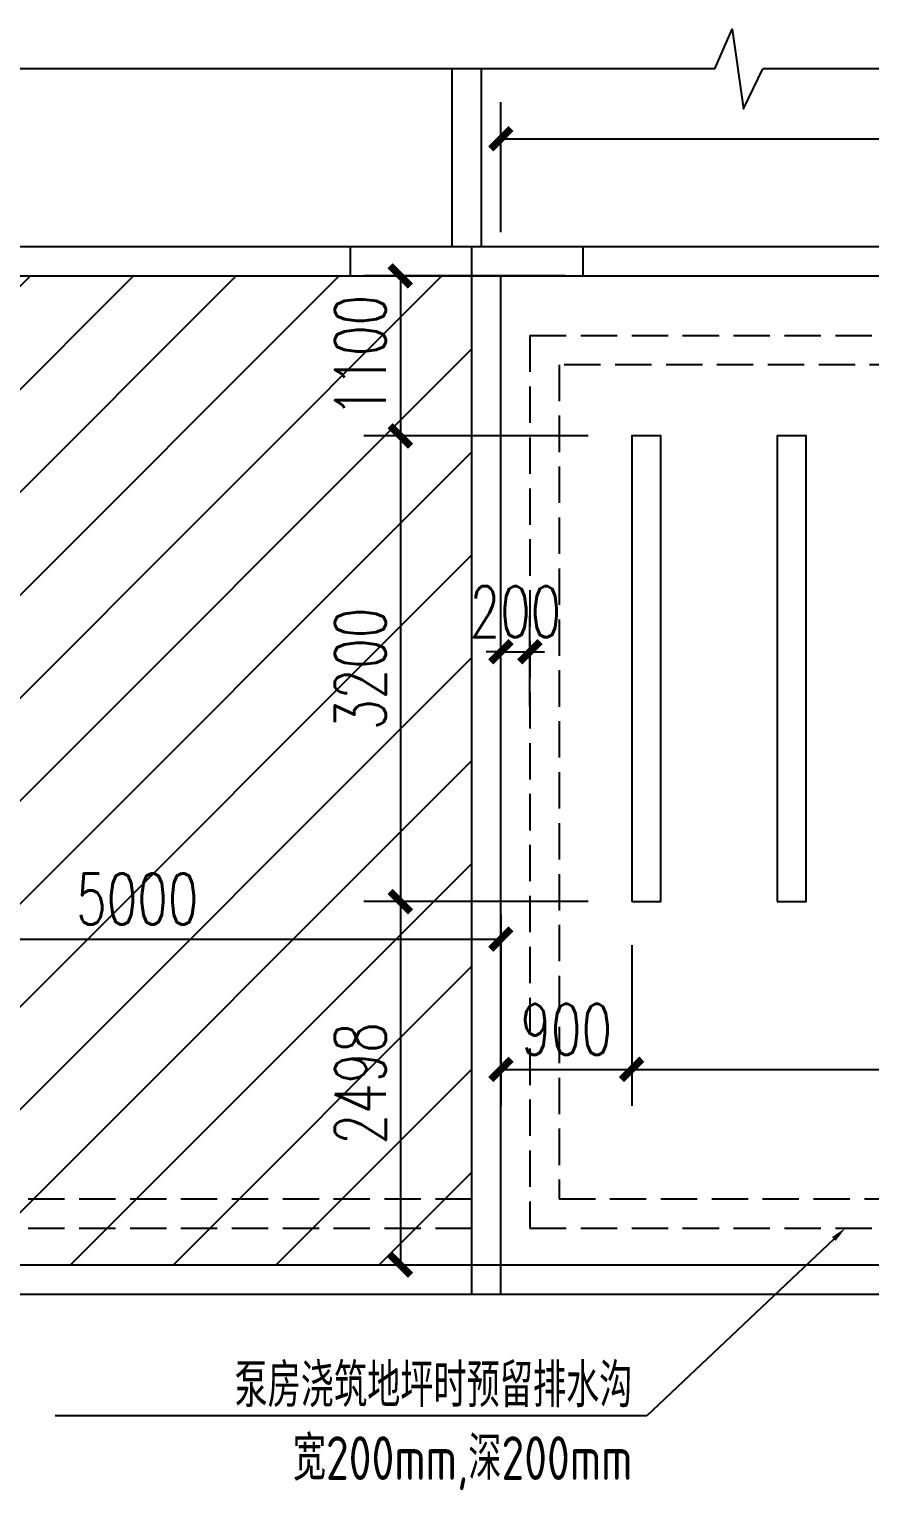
# Model space of a CAD drawing. Header units: millimetres. Extents: x 10779125 to 11142123, y -372083 to -144871.
# Drawn here: x 11048171 to 11053951, y -337402 to -327338 of the extents above; entities that cross this region are included whole.
import ezdxf
from ezdxf import colors
from ezdxf.entities.mleader import LeaderData, LeaderLine
from ezdxf.math import Vec2, Vec3

# ---------------------------------------------------------------- set-up
doc = ezdxf.new("R2010")
doc.units = ezdxf.units.MM
doc.header["$LTSCALE"] = 1000
doc.header["$MEASUREMENT"] = 0
doc.header["$PDSIZE"] = -1
doc.linetypes.add('DASH', pattern=[0.35, 0.25, -0.1])
doc.layers.get('0').update_dxf_attribs({"color": 255, "linetype": 'CONTINUOUS'})
doc.layers.get('Defpoints').update_dxf_attribs({"linetype": 'CONTINUOUS'})
doc.layers.add('4标注层', color=4, linetype='CONTINUOUS')
doc.layers.add('8', color=8, linetype='CONTINUOUS')
doc.layers.add('_0', color=7, linetype='CONTINUOUS', lineweight=80)
doc.styles.add('_HZTXT', font='tssdeng.shx', dxfattribs={"width": 0.8, "bigfont": 'tssdchn.shx'})
doc.styles.add('DIM_FONT', font='SIMPLEX', dxfattribs={"width": 0.7, "bigfont": 'GBCBIG'})
doc.dimstyles.new('_TCH_ARCH&&100', dxfattribs={"dimtxt": 350, "dimasz": 100, "dimexe": 250, "dimexo": 300, "dimgap": 100, "dimtad": 1, "dimdec": 0, "dimzin": 0, "dimdsep": 46, "dimtxsty": 'DIM_FONT', "dimblk": 'ARCHTICK', "dimcen": 0.09, "dimclrt": 7, "dimazin": 2, "dimtfac": 1, "dimtdec": 0, "dimtix": 1, "dimtmove": 2, "dimatfit": 3, "dimfxl": 0, "dimtolj": 1, "dimtzin": 0, "dimarcsym": 0})

# ---------------------------------------------------------------- blocks, each defined once
blk = doc.blocks.new('bf211016')
at = {"layer": '8', "color": 8}
for p, q in [((-11134.3, 7398.2, 0), (-11134.3, 8621.6, 0)), ((-10934.3, 7398.2, 0), (-10934.3, 8621.6, 0)), ((-1284.3, 7398.2, 0), (-16000, 7398.2, 0)), ((-11134.3, 7398.2, 0), (-11834.3, 7398.2, 0)), ((-11834.3, 7198.2, 0), (-11834.3, 7398.2, 0)), ((-11000, 200, 0), (-11000, 7398.2, 0)), ((-10234.3, 7398.2, 0), (-10934.3, 7398.2, 0)), ((-10234.3, 7198.2, 0), (-10234.3, 7398.2, 0)), ((-15800, 7198.2, 0), (-1284.3, 7198.2, 0)), ((-11834.3, 7198.2, 0), (-11634.3, 7198.2, 0)), ((-10934.3, 7198.2, 0), (-11634.3, 7198.2, 0)), ((-10434.3, 7198.2, 0), (-10934.3, 7198.2, 0)), ((-10800, 200, 0), (-10800, 7198.2, 0)), ((-10434.3, 7198.2, 0), (-10234.3, 7198.2, 0)), ((-10448.4, 400, 0), (-15800, 400, 0)), ((-1576.8, 400, 0), (-10448.4, 400, 0)), ((-15800, 200, 0), (-10448.4, 200, 0)), ((-10448.4, 200, 0), (-1576.8, 200, 0))]:
    blk.add_line(p, q, dxfattribs=at)
at = {"layer": '8', "color": 8, "linetype": 'DASH'}
for p, q in [((-10600, 6787.7, 0), (14385.7, 6787.7, 0)), ((-10600, 6787.7, 0), (-10600, 655, 0)), ((-15800, 855, 0), (-11000, 855, 0)), ((-15800, 655, 0), (-11000, 655, 0)), ((-10600, 655, 0), (1100, 655, 0))]:
    blk.add_line(p, q, dxfattribs=at)
at = {"layer": '8', "color": 8, "elevation": 0}
for points in [[(-9328, 8621.6), (-9210.1, 8892.8), (-9130.5, 8346.6), (-8998, 8621.6)], [(-9328, 8621.6), (-17018.1, 8621.6)], [(299, 8621.6), (-8998, 8621.6)]]:
    blk.add_lwpolyline(points, dxfattribs=at)
at = {"layer": '8', "color": 8, "linetype": 'DASH', "elevation": 0}
blk.add_lwpolyline([(14385.7, 6587.7), (-10400, 6587.7), (-10400, 855), (6185.7, 855), (6185.7, 655), (1319.7, 655), (1319.7, 0)], dxfattribs=at)
blk = doc.blocks.new('*U235')
at = {"layer": '_0', "color": 6, "lineweight": -2}
blk.add_lwpolyline([(-100, -1600), (100, -1600), (100, 1600), (-100, 1600)], close=True, dxfattribs=at)
blk = doc.blocks.new('*U236')
at = {"layer": '_0', "color": 0, "linetype": 'ByBlock', "lineweight": -2, "transparency": 16777216}
for p in [(0, 0), (1000, 0), (2000, 0), (3000, 0), (4000, 0)]:
    blk.add_blockref('*U235', p, dxfattribs=at)
blk = doc.blocks.new('_ArchTick')
at = {"const_width": 0.5}
blk.add_lwpolyline([(-0.7, -0.7), (0.7, 0.7)], dxfattribs=at)
blk = doc.blocks.new('*D240')
at = {"layer": '_0', "color": 0, "lineweight": -2, "transparency": 16777216}
for p, q in [((11046414, -333422), (11046414, -333840)), ((11051414, -333422), (11051414, -333840)), ((11046414, -333590), (11051414, -333590))]:
    blk.add_line(p, q, dxfattribs=at)
at = {"layer": 'Defpoints', "color": 0, "lineweight": -2, "transparency": 16777216}
for p in [(11046414, -333122, 0), (11051414, -333122, 0), (11051414, -333590)]:
    blk.add_point(p, dxfattribs=at)
at = {"layer": '_0', "color": 0, "lineweight": -2, "transparency": 16777216, "xscale": 100, "yscale": 100, "zscale": 100, "rotation": 180}
blk.add_blockref('_ArchTick', (11046414, -333590), dxfattribs=at)
at = {"layer": '_0', "color": 0, "lineweight": -2, "transparency": 16777216, "xscale": 100, "yscale": 100, "zscale": 100}
blk.add_blockref('_ArchTick', (11051414, -333590), dxfattribs=at)
at = {"layer": '_0', "color": 7, "lineweight": -2, "transparency": 16777216, "insert": (11048914, -333315), "char_height": 350, "attachment_point": 5, "style": 'DIM_FONT'}
blk.add_mtext('\\A1;5000', dxfattribs=at)
blk = doc.blocks.new('*D241')
at = {"layer": '4标注层', "color": 0, "lineweight": -2, "transparency": 16777216}
for p, q in [((11052314, -333633), (11052314, -334736)), ((11051414, -333722), (11051414, -334736)), ((11051414, -334486), (11052314, -334486))]:
    blk.add_line(p, q, dxfattribs=at)
at = {"layer": 'Defpoints', "color": 0, "lineweight": -2, "transparency": 16777216}
for p in [(11052314, -333333, 0), (11051414, -333422), (11052314, -334486)]:
    blk.add_point(p, dxfattribs=at)
at = {"layer": '4标注层', "color": 0, "lineweight": -2, "transparency": 16777216, "xscale": 100, "yscale": 100, "zscale": 100, "rotation": 180}
blk.add_blockref('_ArchTick', (11051414, -334486), dxfattribs=at)
at = {"layer": '4标注层', "color": 0, "lineweight": -2, "transparency": 16777216, "xscale": 100, "yscale": 100, "zscale": 100}
blk.add_blockref('_ArchTick', (11052314, -334486), dxfattribs=at)
at = {"layer": '4标注层', "color": 7, "lineweight": -2, "transparency": 16777216, "insert": (11051864, -334211), "char_height": 350, "attachment_point": 5, "style": 'DIM_FONT'}
blk.add_mtext('\\A1;900', dxfattribs=at)
blk = doc.blocks.new('*D242')
at = {"layer": '4标注层', "color": 0, "lineweight": -2, "transparency": 16777216}
for p, q in [((11052314, -333633), (11052314, -334736)), ((11060014, -333633), (11060014, -334736)), ((11052314, -334486), (11060014, -334486))]:
    blk.add_line(p, q, dxfattribs=at)
at = {"layer": 'Defpoints', "color": 0, "lineweight": -2, "transparency": 16777216}
for p in [(11052314, -333333, 0), (11060014, -333333, 0), (11060014, -334486)]:
    blk.add_point(p, dxfattribs=at)
at = {"layer": '4标注层', "color": 0, "lineweight": -2, "transparency": 16777216, "xscale": 100, "yscale": 100, "zscale": 100, "rotation": 180}
blk.add_blockref('_ArchTick', (11052314, -334486), dxfattribs=at)
at = {"layer": '4标注层', "color": 0, "lineweight": -2, "transparency": 16777216, "xscale": 100, "yscale": 100, "zscale": 100}
blk.add_blockref('_ArchTick', (11060014, -334486), dxfattribs=at)
at = {"layer": '4标注层', "color": 7, "lineweight": -2, "transparency": 16777216, "insert": (11056164, -334211), "char_height": 350, "attachment_point": 5, "style": 'DIM_FONT'}
blk.add_mtext('\\A1;7700', dxfattribs=at)
blk = doc.blocks.new('*D249')
at = {"layer": '4标注层', "color": 0, "lineweight": -2, "transparency": 16777216}
for p, q in [((11051856, -329033), (11050473, -329033)), ((11050723, -329033), (11050723, -330133)), ((11052014, -330133), (11050473, -330133))]:
    blk.add_line(p, q, dxfattribs=at)
at = {"layer": 'Defpoints', "color": 0, "lineweight": -2, "transparency": 16777216}
for p in [(11052156, -329033, 0), (11050723, -330133), (11052314, -330133, 0)]:
    blk.add_point(p, dxfattribs=at)
at = {"layer": '4标注层', "color": 0, "lineweight": -2, "transparency": 16777216, "xscale": 100, "yscale": 100, "zscale": 100}
for p, rotation in [((11050723, -329033), 90), ((11050723, -330133), 270)]:
    blk.add_blockref('_ArchTick', p, dxfattribs=dict(at, rotation=rotation))
at = {"layer": '4标注层', "color": 7, "lineweight": -2, "transparency": 16777216, "insert": (11050448, -329583), "char_height": 350, "attachment_point": 5, "rotation": 90, "style": 'DIM_FONT'}
blk.add_mtext('\\A1;1100', dxfattribs=at)
blk = doc.blocks.new('*D250')
at = {"layer": '4标注层', "color": 0, "lineweight": -2, "transparency": 16777216}
for p, q in [((11052014, -330133), (11050473, -330133)), ((11050723, -330133), (11050723, -333333)), ((11052014, -333333), (11050473, -333333))]:
    blk.add_line(p, q, dxfattribs=at)
at = {"layer": 'Defpoints', "color": 0, "lineweight": -2, "transparency": 16777216}
for p in [(11052314, -330133, 0), (11050723, -333333), (11052314, -333333, 0)]:
    blk.add_point(p, dxfattribs=at)
at = {"layer": '4标注层', "color": 0, "lineweight": -2, "transparency": 16777216, "xscale": 100, "yscale": 100, "zscale": 100}
for p, rotation in [((11050723, -330133), 90), ((11050723, -333333), 270)]:
    blk.add_blockref('_ArchTick', p, dxfattribs=dict(at, rotation=rotation))
at = {"layer": '4标注层', "color": 7, "lineweight": -2, "transparency": 16777216, "insert": (11050448, -331733), "char_height": 350, "attachment_point": 5, "rotation": 90, "style": 'DIM_FONT'}
blk.add_mtext('\\A1;3200', dxfattribs=at)
blk = doc.blocks.new('*D251')
at = {"layer": '4标注层', "color": 0, "lineweight": -2, "transparency": 16777216}
for p, q in [((11052014, -333333), (11050473, -333333)), ((11050723, -333333), (11050723, -335831)), ((11051877, -335831), (11050473, -335831))]:
    blk.add_line(p, q, dxfattribs=at)
at = {"layer": 'Defpoints', "color": 0, "lineweight": -2, "transparency": 16777216}
for p in [(11052314, -333333, 0), (11050723, -335831), (11052177, -335831, 0)]:
    blk.add_point(p, dxfattribs=at)
at = {"layer": '4标注层', "color": 0, "lineweight": -2, "transparency": 16777216, "xscale": 100, "yscale": 100, "zscale": 100}
for p, rotation in [((11050723, -333333), 90), ((11050723, -335831), 270)]:
    blk.add_blockref('_ArchTick', p, dxfattribs=dict(at, rotation=rotation))
at = {"layer": '4标注层', "color": 7, "lineweight": -2, "transparency": 16777216, "insert": (11050448, -334582), "char_height": 350, "attachment_point": 5, "rotation": 90, "style": 'DIM_FONT'}
blk.add_mtext('\\A1;2498', dxfattribs=at)
blk = doc.blocks.new('*D281')
at = {"layer": '4标注层', "color": 0, "lineweight": -2, "transparency": 16777216}
for p, q in [((11051414, -331992), (11051414, -331366)), ((11051614, -331992), (11051614, -331366)), ((11051414, -331616), (11051314, -331616)), ((11051414, -331616), (11051614, -331616)), ((11051614, -331616), (11051714, -331616))]:
    blk.add_line(p, q, dxfattribs=at)
at = {"layer": 'Defpoints', "color": 0, "lineweight": -2, "transparency": 16777216}
for p in [(11051614, -331616), (11051414, -332292, 0), (11051614, -332292, 0)]:
    blk.add_point(p, dxfattribs=at)
at = {"layer": '4标注层', "color": 0, "lineweight": -2, "transparency": 16777216, "xscale": 100, "yscale": 100, "zscale": 100}
blk.add_blockref('_ArchTick', (11051414, -331616), dxfattribs=at)
at = {"layer": '4标注层', "color": 0, "lineweight": -2, "transparency": 16777216, "xscale": 100, "yscale": 100, "zscale": 100, "rotation": 180}
blk.add_blockref('_ArchTick', (11051614, -331616), dxfattribs=at)
at = {"layer": '4标注层', "color": 7, "lineweight": -2, "transparency": 16777216, "insert": (11051514, -331341), "char_height": 350, "attachment_point": 5, "style": 'DIM_FONT'}
blk.add_mtext('\\A1;200', dxfattribs=at)
blk = doc.blocks.new('*D298')
at = {"layer": '4标注层', "color": 0, "lineweight": -2, "transparency": 16777216}
for p, q in [((11051414, -328733), (11051414, -327840)), ((11076600, -328933), (11076600, -327840)), ((11051414, -328090), (11076600, -328090))]:
    blk.add_line(p, q, dxfattribs=at)
at = {"layer": 'Defpoints', "color": 0, "lineweight": -2, "transparency": 16777216}
for p in [(11076600, -328090), (11051414, -329033, 0), (11076600, -329233, 0)]:
    blk.add_point(p, dxfattribs=at)
at = {"layer": '4标注层', "color": 0, "lineweight": -2, "transparency": 16777216, "xscale": 100, "yscale": 100, "zscale": 100, "rotation": 180}
blk.add_blockref('_ArchTick', (11051414, -328090), dxfattribs=at)
at = {"layer": '4标注层', "color": 0, "lineweight": -2, "transparency": 16777216, "xscale": 100, "yscale": 100, "zscale": 100}
blk.add_blockref('_ArchTick', (11076600, -328090), dxfattribs=at)
at = {"layer": '4标注层', "color": 7, "lineweight": -2, "transparency": 16777216, "insert": (11064007, -327815), "char_height": 350, "attachment_point": 5, "style": 'DIM_FONT'}
blk.add_mtext('\\A1;25186', dxfattribs=at)

msp = doc.modelspace()

# ---------------------------------------------------------------- hatches: boundary and pattern name
at = {"layer": '_0', "lineweight": -2}
h = msp.add_hatch(dxfattribs=at)
h.set_pattern_fill('ANSI31', color=8, scale=4000)
h.set_pattern_definition([(45, (-1822.37, -28557.53), (-353.55339, 353.55339), [])])
h.paths.add_polyline_path([(11051214.3, -329032.8), (11046414.3, -329032.8), (11046414.3, -335830.9), (11051214.3, -335830.9)])

# ---------------------------------------------------------------- block references
at = {"lineweight": -2}
msp.add_blockref('bf211016', (11062214.3, -336230.9, 0), dxfattribs=at)
at = {"layer": '_0', "lineweight": -2}
msp.add_blockref('*U236', (11052414.3, -331732.8, 0), dxfattribs=at)

# ---------------------------------------------------------------- dimensions: what is measured, and where the dimension line sits
at = {"layer": '4标注层', "lineweight": -2}
for base, p1, p2, picture, middle in [((11076600, -328090), (11051414.3, -329032.8, 0), (11076600, -329232.7, 0), '*D298', (11064007.1, -327815)), ((11051614.3, -331616.4), (11051414.3, -332291.8, 0), (11051614.3, -332291.8, 0), '*D281', (11051514.3, -331341.4)), ((11052314.3, -334485.6), (11051414.3, -333421.7), (11052314.3, -333332.8, 0), '*D241', (11051864.3, -334210.6)), ((11060014.3, -334485.6), (11052314.3, -333332.8, 0), (11060014.3, -333332.8, 0), '*D242', (11056164.3, -334210.6))]:
    dim = msp.add_linear_dim(base=base, p1=p1, p2=p2, dimstyle='_TCH_ARCH&&100', dxfattribs=at)
    dim.commit()
    dim.dimension.update_dxf_attribs({"geometry": picture, "text_midpoint": middle})
for base, p1, p2, picture, middle in [((11050722.6, -330132.8), (11052155.7, -329032.8, 0), (11052314.3, -330132.8, 0), '*D249', (11050447.6, -329582.8)), ((11050722.6, -333332.8), (11052314.3, -330132.8, 0), (11052314.3, -333332.8, 0), '*D250', (11050447.6, -331732.8)), ((11050722.6, -335830.9), (11052314.3, -333332.8, 0), (11052177.4, -335830.9, 0), '*D251', (11050447.6, -334581.8))]:
    dim = msp.add_linear_dim(base=base, p1=p1, p2=p2, angle=90, dimstyle='_TCH_ARCH&&100', dxfattribs=at)
    dim.commit()
    dim.dimension.update_dxf_attribs({"geometry": picture, "text_midpoint": middle})
at = {"layer": '_0', "lineweight": -2}
dim = msp.add_linear_dim(base=(11051414.3, -333590.3), p1=(11046414.3, -333121.7, 0), p2=(11051414.3, -333121.7, 0), dimstyle='_TCH_ARCH&&100', dxfattribs=at)
dim.commit()
dim.dimension.update_dxf_attribs({"geometry": '*D240', "text_midpoint": (11048914.3, -333315.3)})

# ---------------------------------------------------------------- leaders
at = {"color": 4, "lineweight": -3, "ltscale": 0.1}
ml = msp.add_multileader_mtext('Standard', dxfattribs=at)
ml.set_content('泵房浇筑地坪时预留排水沟\\P宽200mm,深200mm', color=4, style='_HZTXT')
ml.set_leader_properties()
ml.build(insert=Vec2(0, 0))
ml.multileader.update_dxf_attribs({"text_left_attachment_type": 6, "text_right_attachment_type": 6, "dogleg_length": 100, "arrow_head_size": 110})
ctx = ml.context
ctx.base_point, ctx.char_height, ctx.arrow_head_size, ctx.landing_gap_size, ctx.plane_origin = Vec3(11049482.2, -336867.2), 300, 110, 0.09, Vec3(11053940.8, -335799.3)
ctx.left_attachment, ctx.right_attachment, ctx.text_align_type = 6, 6, 2
notes = []
notes.append((ctx, [(1, (1, 1, 0), (11052418.9, -336867.2), (-1, 0), 100, [(0, [(11053783.8, -335575.9)], 0, [])])]))
ctx.mtext.insert, ctx.mtext.alignment, ctx.mtext.flow_direction = Vec3(11052318.9, -336507.2), 3, 5
for ctx, leaders in notes:
    for number, flags, end, landing, length, lines in leaders:
        leader = LeaderData()
        leader.index, (leader.has_last_leader_line, leader.has_dogleg_vector, leader.attachment_direction) = number, flags
        leader.last_leader_point, leader.dogleg_vector, leader.dogleg_length = Vec3(end), Vec3(landing), length
        for number, points, colour, breaks in lines:
            line = LeaderLine()
            line.index, line.vertices, line.color, line.breaks = number, Vec3.list(points), colors.encode_raw_color(colour), breaks
            leader.lines.append(line)
        ctx.leaders.append(leader)

doc.saveas('drawing.dxf')
